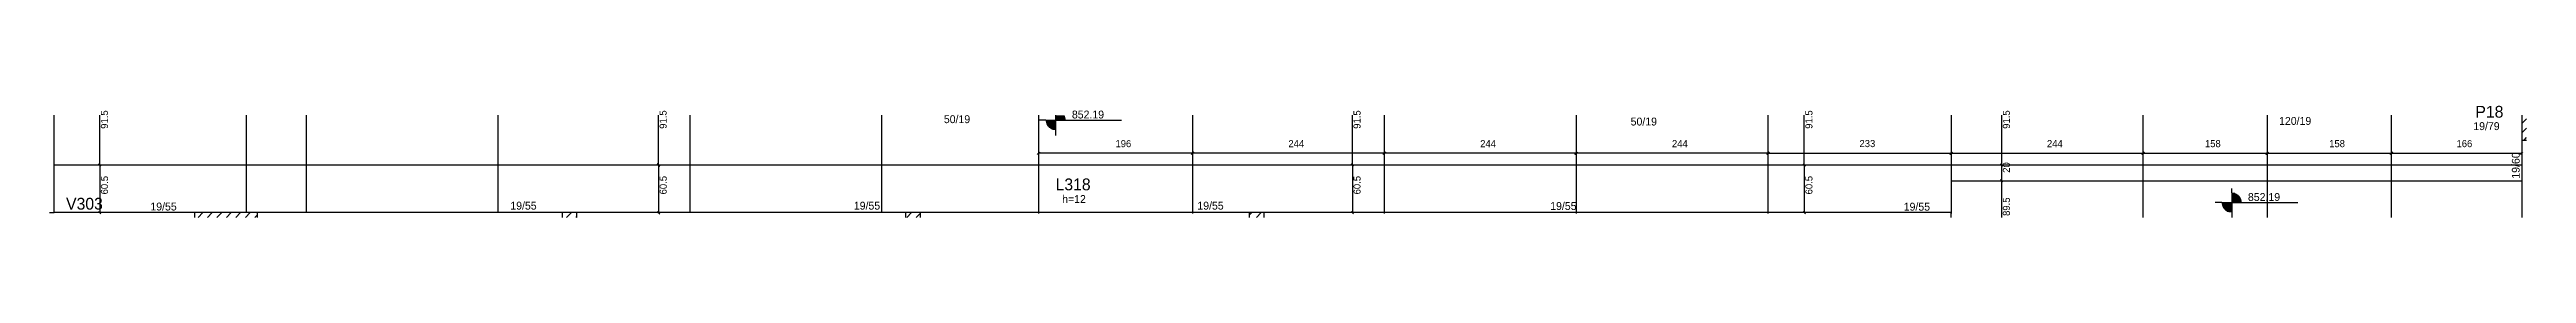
# Model space of a CAD drawing. Header units: metres. Extents: x 2933 to 6084, y 2104 to 2246.
import ezdxf

# ---------------------------------------------------------------- set-up
doc = ezdxf.new("R2010")
doc.units = ezdxf.units.M
for name, color, linetype in [('3', 7, 'Continuous'), ('4', 7, 'Continuous'), ('7', 7, 'Continuous'), ('Painéis', 7, 'Continuous')]:
    doc.layers.add(name, color=color, linetype=linetype)

msp = doc.modelspace()

# ---------------------------------------------------------------- linework, layer by layer
at = {"layer": '3', "color": 3, "lineweight": 25}
for p, q in [((4200.5, 2227.3), (4192.1, 2227.3)), ((4200.5, 2227.3), (4225.5, 2227.3)), ((4213, 2226.5), (4200.5, 2226.5)), ((4213, 2225.7), (4200.6, 2225.7)), ((4213, 2224.9), (4200.8, 2224.9)), ((4213, 2224.1), (4200.9, 2224.1)), ((4213, 2223.3), (4201.2, 2223.3)), ((4213, 2222.5), (4201.5, 2222.5)), ((4213, 2221.7), (4201.8, 2221.7)), ((4213, 2220.9), (4202.3, 2220.9)), ((4213, 2220.1), (4202.8, 2220.1)), ((4213, 2219.4), (4203.4, 2219.4)), ((4213, 2218.6), (4204.1, 2218.6)), ((4213, 2217.8), (4204.9, 2217.8)), ((4213, 2217), (4206, 2217)), ((4213, 2216.2), (4207.3, 2216.2)), ((4213, 2215.4), (4209.2, 2215.4)), ((4213, 2233.3), (4213, 2214.8)), ((4213, 2232.8), (4224.2, 2232.8)), ((4213, 2232), (4224.6, 2232)), ((4213, 2231.2), (4224.9, 2231.2)), ((4213, 2230.5), (4225.1, 2230.5)), ((4213, 2229.7), (4225.3, 2229.7)), ((4213, 2228.9), (4225.4, 2228.9)), ((4213, 2228.1), (4225.5, 2228.1)), ((4213, 2214.8), (4213, 2207.9)), ((4225.5, 2227.3), (4297, 2227.3)), ((6078.1, 2223), (6084.1, 2229)), ((6078.1, 2211), (6084.1, 2217)), ((6081.1, 2201.9), (6084.1, 2205)), ((5696.6, 2122.6), (5688.2, 2122.6)), ((5696.6, 2122.6), (5721.6, 2122.6)), ((5709.1, 2121.9), (5696.6, 2121.9)), ((5709.1, 2121.1), (5696.7, 2121.1)), ((5709.1, 2120.3), (5696.9, 2120.3)), ((5709.1, 2119.5), (5697.1, 2119.5)), ((5709.1, 2118.7), (5697.3, 2118.7)), ((5709.1, 2117.9), (5697.6, 2117.9)), ((5709.1, 2117.1), (5697.9, 2117.1)), ((5709.1, 2116.3), (5698.4, 2116.3)), ((5709.1, 2115.5), (5698.9, 2115.5)), ((5709.1, 2114.7), (5699.5, 2114.7)), ((5709.1, 2113.9), (5700.2, 2113.9)), ((5709.1, 2113.1), (5701, 2113.1)), ((5709.1, 2112.3), (5702.1, 2112.3)), ((5709.1, 2111.5), (5703.4, 2111.5)), ((5709.1, 2135.1), (5709.1, 2140.7)), ((5709.1, 2135.1), (5709.1, 2110.1)), ((5709.1, 2134.5), (5713, 2134.5)), ((5709.1, 2133.7), (5714.9, 2133.7)), ((5709.1, 2133), (5716.2, 2133)), ((5709.1, 2132.2), (5717.3, 2132.2)), ((5709.1, 2131.4), (5718.1, 2131.4)), ((5709.1, 2130.6), (5718.8, 2130.6)), ((5709.1, 2129.8), (5719.4, 2129.8)), ((5709.1, 2129), (5719.9, 2129)), ((5709.1, 2128.2), (5720.3, 2128.2)), ((5709.1, 2127.4), (5720.7, 2127.4)), ((5709.1, 2126.6), (5721, 2126.6)), ((5709.1, 2125.8), (5721.2, 2125.8)), ((5709.1, 2125), (5721.4, 2125)), ((5709.1, 2124.2), (5721.5, 2124.2)), ((5709.1, 2123.4), (5721.6, 2123.4)), ((5721.6, 2122.6), (5793.1, 2122.6)), ((3122.1, 2103.9), (3128.1, 2109.9)), ((3134.1, 2103.9), (3140.1, 2109.9)), ((3146.1, 2103.9), (3152.2, 2109.9)), ((3158.1, 2103.9), (3164.2, 2109.9)), ((3170.2, 2103.9), (3176.2, 2109.9)), ((3182.2, 2103.9), (3188.2, 2109.9)), ((3194.2, 2103.9), (3197.6, 2107.3)), ((3590.9, 2103.9), (3596.9, 2109.9)), ((3602.9, 2103.9), (3604.1, 2105.1)), ((4023.6, 2103.9), (4029.7, 2109.9)), ((4035.7, 2103.9), (4041.1, 2109.3)), ((4459.1, 2106.6), (4462.4, 2109.9)), ((4468.4, 2103.9), (4474.5, 2109.9)), ((5709.1, 2110.8), (5705.3, 2110.8)), ((5709.1, 2110.1), (5709.1, 2103.9))]:
    msp.add_line(p, q, dxfattribs=at)
for points in [[(2939.1, 2109.9), (2939.1, 2233.3)], [(6078.1, 2201.9), (6078.1, 2103.9)], [(2933.1, 2109.9), (2939.1, 2109.9)], [(3117.6, 2109.9), (2939.1, 2109.9)], [(3585.1, 2109.9), (3197.6, 2109.9)], [(4022.1, 2109.9), (3604.1, 2109.9)], [(4459.1, 2109.9), (4041.1, 2109.9)], [(4905.6, 2109.9), (4478.1, 2109.9)], [(5352.1, 2109.9), (4905.6, 2109.9)], [(5352.1, 2103.9), (5352.1, 2109.9)]]:
    msp.add_lwpolyline(points, dxfattribs=at)
at = {"layer": '7', "color": 7, "lineweight": 25}
for points in [[(6078.1, 2233.3), (6078.1, 2201.9)], [(6078.1, 2201.9), (6084.1, 2201.9)], [(3197.6, 2109.9), (3117.6, 2109.9)], [(3117.6, 2109.9), (3117.6, 2103.9)], [(3197.6, 2103.9), (3197.6, 2109.9)], [(3604.1, 2109.9), (3585.1, 2109.9)], [(3585.1, 2109.9), (3585.1, 2103.9)], [(3604.1, 2103.9), (3604.1, 2109.9)], [(4041.1, 2109.9), (4022.1, 2109.9)], [(4022.1, 2109.9), (4022.1, 2103.9)], [(4041.1, 2103.9), (4041.1, 2109.9)], [(4478.1, 2109.9), (4459.1, 2109.9)], [(4459.1, 2109.9), (4459.1, 2103.9)], [(4478.1, 2103.9), (4478.1, 2109.9)]]:
    msp.add_lwpolyline(points, dxfattribs=at)
at = {"layer": 'Painéis', "color": 4, "lineweight": 25}
for p, q in [((2997, 2170.4), (2997, 2233.3)), ((3707.8, 2170.4), (3707.8, 2233.3)), ((4590.5, 2170.4), (4590.5, 2233.3)), ((5165.4, 2170.4), (5165.4, 2233.3)), ((5416.6, 2170.4), (5416.6, 2233.3)), ((4387.1, 2185.3), (4191.1, 2185.3)), ((4631.1, 2185.3), (4387.1, 2185.3)), ((4875.1, 2185.3), (4631.1, 2185.3)), ((5119.1, 2185.3), (4875.1, 2185.3)), ((5119.1, 2185.3), (5352.1, 2185.3)), ((5352.1, 2185.3), (5596.1, 2185.3)), ((5596.1, 2185.3), (5754.1, 2185.3)), ((5754.1, 2185.3), (5912.1, 2185.3)), ((5912.1, 2185.3), (6078.1, 2185.3)), ((2997, 2170.4), (2997, 2109.9)), ((3707.8, 2170.4), (3707.8, 2109.9)), ((4590.5, 2170.4), (4590.5, 2109.9)), ((5165.4, 2170.4), (5165.4, 2109.9)), ((5416.6, 2150.4), (5416.6, 2170.4)), ((5416.6, 2103.9), (5416.6, 2150.4)), ((5419.6, 2150.4), (5419.6, 2150.4))]:
    msp.add_line(p, q, dxfattribs=at)
at = {"layer": 'Painéis', "color": 200, "lineweight": 25}
for p, q in [((3183.1, 2233.3), (3183.1, 2109.9)), ((3259.6, 2233.3), (3259.6, 2109.9)), ((3503.6, 2233.3), (3503.6, 2109.9)), ((3747.6, 2233.3), (3747.6, 2109.9)), ((3991.6, 2233.3), (3991.6, 2109.9)), ((4191.1, 2233.3), (4191.1, 2109)), ((4387.1, 2233.3), (4387.1, 2109)), ((4631.1, 2233.3), (4631.1, 2109)), ((4875.1, 2233.3), (4875.1, 2109)), ((5119.1, 2233.3), (5119.1, 2109)), ((5352.1, 2233.3), (5352.1, 2109)), ((5596.1, 2233.3), (5596.1, 2103.9)), ((5754.1, 2233.3), (5754.1, 2103.9)), ((5912.1, 2233.3), (5912.1, 2103.9)), ((2939.1, 2170.4), (6078.1, 2170.4)), ((5352.1, 2150.4), (6078.1, 2150.4))]:
    msp.add_line(p, q, dxfattribs=at)
at = {"layer": 'Painéis', "color": 0, "lineweight": 25}
for p, q in [((4192.6, 2186.8), (4189.6, 2183.8)), ((4388.6, 2186.8), (4385.6, 2183.8)), ((4385.6, 2183.8), (4388.6, 2186.8)), ((4632.6, 2186.8), (4629.6, 2183.8)), ((4629.6, 2183.8), (4632.6, 2186.8)), ((4876.6, 2186.8), (4873.6, 2183.8)), ((4873.6, 2183.8), (4876.6, 2186.8)), ((5117.6, 2183.8), (5120.6, 2186.8)), ((5120.6, 2186.8), (5117.6, 2183.8)), ((5350.6, 2183.8), (5353.6, 2186.8)), ((5353.6, 2186.8), (5350.6, 2183.8)), ((5594.6, 2183.8), (5597.6, 2186.8)), ((5597.6, 2186.8), (5594.6, 2183.8)), ((5752.6, 2183.8), (5755.6, 2186.8)), ((5755.6, 2186.8), (5752.6, 2183.8)), ((5910.6, 2183.8), (5913.6, 2186.8)), ((5913.6, 2186.8), (5910.6, 2183.8)), ((6076.6, 2183.8), (6079.6, 2186.8)), ((2995.5, 2171.9), (2998.5, 2168.9)), ((2998.5, 2168.9), (2995.5, 2171.9)), ((3706.3, 2171.9), (3709.3, 2168.9)), ((3709.3, 2168.9), (3706.3, 2171.9)), ((4589, 2171.9), (4592, 2168.9)), ((4592, 2168.9), (4589, 2171.9)), ((5163.9, 2171.9), (5166.9, 2168.9)), ((5166.9, 2168.9), (5163.9, 2171.9)), ((5418.1, 2168.9), (5415.1, 2171.9)), ((5415.1, 2171.9), (5418.1, 2168.9)), ((5418.1, 2148.9), (5415.1, 2151.9)), ((5415.1, 2151.9), (5418.1, 2148.9)), ((2995.5, 2111.4), (2998.5, 2108.4)), ((3706.3, 2111.4), (3709.3, 2108.4)), ((4589, 2111.4), (4592, 2108.4)), ((5163.9, 2111.4), (5166.9, 2108.4))]:
    msp.add_line(p, q, dxfattribs=at)

# ---------------------------------------------------------------- texts
at = {"layer": '3', "color": 3, "lineweight": 25}
for s, p in [('852.19', (4233.7, 2229.3)), ('50/19', (4070.8, 2223.4)), ('50/19', (4944.5, 2220.4)), ('120/19', (5769.4, 2221.2)), ('19/79', (6016.5, 2214.6)), ('19/55', (3061.4, 2112.6)), ('19/55', (3519.3, 2113.7)), ('19/55', (3956.3, 2113.7)), ('h=12', (4221.3, 2122.1)), ('19/55', (4393.3, 2113.7)), ('19/55', (4842.2, 2113.3)), ('19/55', (5291.9, 2112.4)), ('852.19', (5729.8, 2124.7))]:
    msp.add_text(s, height=10, dxfattribs=at).set_placement(p)
msp.add_text('19/60', height=10, rotation=90, dxfattribs=at).set_placement((6075.5, 2152.9))
at = {"layer": '4', "color": 4, "lineweight": 25}
for s, p in [('P18', (6019.1, 2230.3)), ('L318', (4212.9, 2138.2)), ('V303', (2954.1, 2113.7))]:
    msp.add_text(s, height=15, dxfattribs=at).set_placement(p)
at = {"layer": 'Painéis', "color": 240, "lineweight": 25}
for s, p in [('91.5', (3007.4, 2216.2)), ('91.5', (3718.1, 2216.2)), ('91.5', (4600.9, 2216.2)), ('91.5', (5175.8, 2216.2)), ('91.5', (5427, 2216.2)), ('60.5', (3007.4, 2133)), ('60.5', (3718.2, 2133)), ('60.5', (4600.9, 2133)), ('60.5', (5175.8, 2133)), ('20', (5427, 2160.4)), ('89.5', (5427, 2105.7))]:
    msp.add_text(s, height=9, rotation=90, dxfattribs=at).set_placement(p)
for s, p in [('196', (4289.1, 2192.9)), ('244', (4509.1, 2192.9)), ('244', (4753.1, 2192.9)), ('244', (4997.1, 2192.9)), ('233', (5235.6, 2193)), ('244', (5474.1, 2192.9)), ('158', (5675.1, 2192.9)), ('158', (5833.1, 2192.9)), ('166', (5995.1, 2192.9))]:
    msp.add_text(s, height=9, dxfattribs=at).set_placement(p)

doc.saveas('drawing.dxf')
